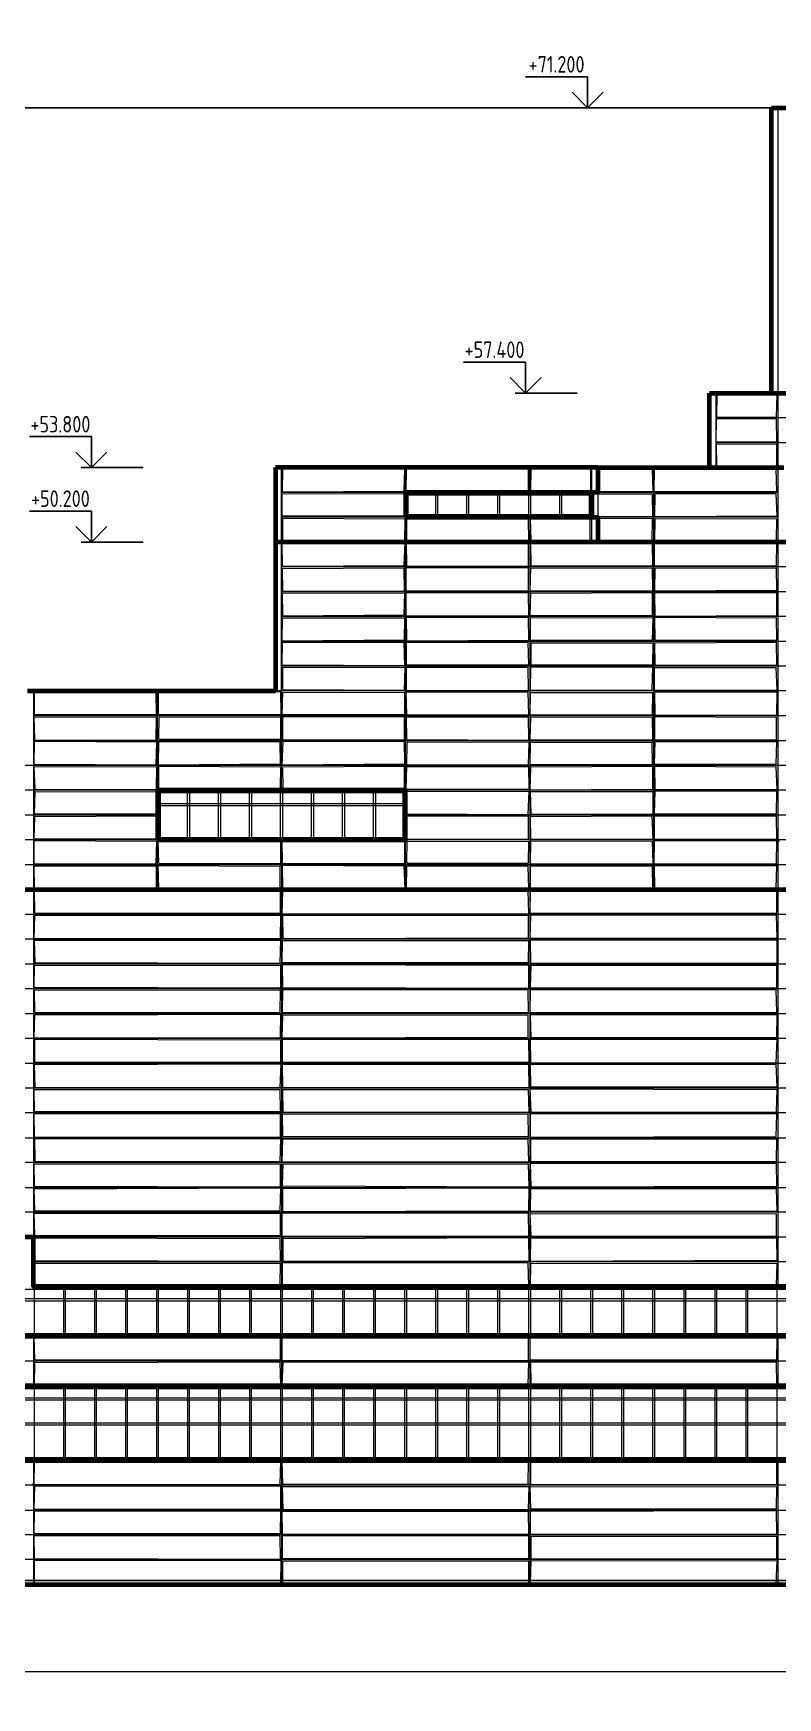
# Model space of a CAD drawing. Extents: x -50000 to 1632000, y -47600 to 308800.
# Drawn here: x 909986 to 946000, y -5675 to 74800 of the extents above; entities that cross this region are included whole.
import ezdxf
from ezdxf.enums import TextEntityAlignment as Align

# ---------------------------------------------------------------- set-up
doc = ezdxf.new("R2010")
doc.units = 0
doc.header["$MEASUREMENT"] = 0
doc.layers.get('Defpoints').update_dxf_attribs({"color": 6})
doc.layers.add('2', color=7, linetype='Continuous')
doc.styles.get("Standard").update_dxf_attribs({"font": 'isocpeur.ttf'})
doc.dimstyles.get("Standard").update_dxf_attribs({"dimscale": 200, "dimtxt": 2.5, "dimasz": 1.5, "dimexe": 1.5, "dimexo": 5, "dimgap": 1, "dimtad": 1, "dimtoh": 1, "dimdec": 0, "dimrnd": 10, "dimzin": 0, "dimtxsty": 'Standard', "dimblk": 'OBLIQUE', "dimcen": 1, "dimdle": 1.5, "dimclrd": 256, "dimclre": 256, "dimclrt": 256, "dimadec": 0, "dimazin": 0, "dimtfac": 1, "dimtdec": 0, "dimtix": 1, "dimtmove": 0, "dimatfit": 3, "dimldrblk": 'NONE', "dimfxl": 1, "dimtolj": 1, "dimtzin": 0, "dimlwd": 18, "dimlwe": 18, "dimarcsym": 1})

# ---------------------------------------------------------------- blocks, each defined once
blk = doc.blocks.new('_Oblique')
at = {"color": 0, "linetype": 'ByBlock', "lineweight": -2}
blk.add_line((-0.5, -0.5), (0.5, 0.5), dxfattribs=at)
blk = doc.blocks.new('*D19')
at = {"layer": '2', "linetype": 'Continuous', "lineweight": 18, "transparency": 16777216}
blk.add_line((837700, -4400), (1240300, -4400), dxfattribs=at)
at = {"layer": 'Defpoints', "color": 0, "linetype": 'Continuous', "transparency": 16777216}
for p in [(1240000, 220000), (838000, 0), (1240000, -4400)]:
    blk.add_point(p, dxfattribs=at)
at = {"layer": '2', "linetype": 'Continuous', "lineweight": 18, "transparency": 16777216, "xscale": 300, "yscale": 300, "zscale": 300, "rotation": 180}
blk.add_blockref('_Oblique', (838000, -4400), dxfattribs=at)
at = {"layer": '2', "linetype": 'Continuous', "lineweight": 18, "transparency": 16777216, "xscale": 300, "yscale": 300, "zscale": 300}
blk.add_blockref('_Oblique', (1240000, -4400), dxfattribs=at)
at = {"layer": '2', "linetype": 'Continuous', "lineweight": 18, "transparency": 16777216, "insert": (1039000, -3950), "char_height": 500, "attachment_point": 5}
blk.add_mtext('\\A1;402000', dxfattribs=at)
blk = doc.blocks.new('_None')

msp = doc.modelspace()

# ---------------------------------------------------------------- linework, layer by layer
at = {"layer": '2', "linetype": 'Continuous'}
for p, q in [((936800, 72700), (933800, 72700)), ((936800, 72700), (936800, 71200)), ((936800, 71200), (936050, 71950)), ((937550, 71950), (936800, 71200)), ((939300, 71200), (936300, 71200)), ((933800, 58900), (930800, 58900)), ((933800, 58900), (933800, 57400)), ((933800, 57400), (933050, 58150)), ((934550, 58150), (933800, 57400)), ((936300, 57400), (933300, 57400)), ((912800, 55300), (909800, 55300)), ((912800, 55300), (912800, 53800)), ((912800, 53800), (912050, 54550)), ((913550, 54550), (912800, 53800)), ((915300, 53800), (912300, 53800)), ((912800, 51700), (909800, 51700)), ((912800, 51700), (912800, 50200)), ((912800, 50200), (912050, 50950)), ((913550, 50950), (912800, 50200)), ((915300, 50200), (912300, 50200))]:
    msp.add_line(p, q, dxfattribs=at)
at = {"layer": '2', "linetype": 'Continuous', "lineweight": 70}
for p, q in [((945700, 71200), (999700, 71200)), ((945700, 57400), (945700, 71200)), ((942700, 57400), (964000, 57400)), ((942700, 53800), (942700, 57400)), ((921700, 53800), (921700, 50200)), ((937300, 53800), (921700, 53800)), ((937300, 53800), (946300, 53800)), ((921700, 50200), (921700, 43000)), ((999700, 50200), (921700, 50200))]:
    msp.add_line(p, q, dxfattribs=at)
at = {"layer": '2', "color": 8, "linetype": 'Continuous', "lineweight": 13}
for p, q in [((946000, 71200), (946000, 14200)), ((943000, 57400), (943000, 53800)), ((1000000, 56200), (943000, 56200)), ((999700, 55000), (943000, 55000)), ((922000, 38200), (922000, 53800)), ((928000, 33400), (928000, 53800)), ((934000, 52600), (934000, 53800)), ((937000, 52600), (937000, 53800)), ((940000, 33400), (940000, 53800)), ((937000, 52600), (922000, 52600)), ((946000, 52600), (937300, 52600)), ((937000, 51400), (922000, 51400)), ((934000, 51400), (934000, 14200)), ((937000, 50200), (937000, 51400)), ((946000, 51400), (937300, 51400)), ((1090000, 50200), (922000, 50200)), ((1114000, 49000), (922000, 49000)), ((1114000, 47800), (922000, 47800)), ((1114000, 46600), (922000, 46600)), ((952000, 45400), (922000, 45400)), ((1114000, 44200), (922000, 44200)), ((910000, 43000), (910000, 14200)), ((1126000, 43000), (910000, 43000)), ((916000, 33400), (916000, 43000)), ((1126000, 41800), (910000, 41800)), ((910000, 40600), (1126000, 40600)), ((1240000, 39400), (874000, 39400)), ((1240000, 38200), (838000, 38200)), ((916000, 37000), (838000, 37000)), ((1108000, 37000), (928000, 37000)), ((1240000, 35800), (838000, 35800)), ((922000, 35800), (922000, 14200)), ((1240000, 34600), (838000, 34600)), ((1240000, 33400), (838000, 33400)), ((1240000, 32200), (838000, 32200)), ((1240000, 31000), (838000, 31000)), ((1240000, 29800), (838000, 29800)), ((1240000, 28600), (838000, 28600)), ((838000, 27400), (1240000, 27400)), ((1240000, 26200), (838000, 26200)), ((838000, 25000), (1240000, 25000)), ((1240000, 23800), (838000, 23800)), ((1240000, 22600), (838000, 22600)), ((838000, 21400), (1240000, 21400)), ((1240000, 20200), (838000, 20200)), ((838000, 19000), (1240000, 19000)), ((1240000, 17800), (838000, 17800)), ((1240000, 16600), (838000, 16600)), ((958000, 15400), (910000, 15400)), ((910000, 14200), (958000, 14200)), ((1240000, 11800), (838000, 11800)), ((910000, 11800), (910000, 9400)), ((922000, 11800), (922000, 9400)), ((934000, 11800), (934000, 9400)), ((946000, 11800), (946000, 9400)), ((1240000, 10600), (838000, 10600)), ((838000, 9400), (1240000, 9400)), ((1240000, 5800), (838000, 5800)), ((910000, 5800), (910000, -200)), ((922000, 5800), (922000, -200)), ((934000, 5800), (934000, -200)), ((946000, 5800), (946000, -200)), ((1240000, 4600), (838000, 4600)), ((838000, 3400), (1240000, 3400)), ((1240000, 2200), (838000, 2200)), ((1240000, 1000), (838000, 1000)), ((838000, -200), (1240000, -200))]:
    msp.add_line(p, q, dxfattribs=at)
at = {"layer": '2', "color": 8, "linetype": 'Continuous', "lineweight": 9}
for p, q in [((943056.4, 56251.2), (943073.7, 57342.7)), ((943073.7, 57342.7), (945972.8, 57334.9)), ((945942.1, 56231.7), (945972.8, 57334.9)), ((943028.6, 55056.2), (943044.9, 56173.1)), ((943044.9, 56173.1), (945943.6, 56165.7)), ((943056.4, 56251.2), (945942.1, 56231.7)), ((945960, 55052), (945943.6, 56165.7)), ((943028.6, 55056.2), (945960, 55052)), ((943033.1, 54930.1), (945954.9, 54947.9)), ((943058.4, 53846.7), (943033.1, 54930.1)), ((945952.1, 53869.8), (945954.9, 54947.9)), ((922047, 52625.7), (922062.7, 53738.5)), ((922062.7, 53738.5), (927966, 53761)), ((927933.4, 52669.6), (927966, 53761)), ((928032.6, 52666.2), (928045.7, 53748.5)), ((928045.7, 53748.5), (933939, 53766.7)), ((933951.4, 52651.8), (933939, 53766.7)), ((934055.4, 52649.9), (934073.1, 53748.1)), ((934073.1, 53748.1), (936960.4, 53760.2)), ((936954, 52628.4), (936960.4, 53760.2)), ((937322.6, 53741), (939934.3, 53761.3)), ((939974.1, 52651.7), (939934.3, 53761.3)), ((940029.1, 52666.5), (940045.4, 53758.7)), ((940045.4, 53758.7), (945927.2, 53735.6)), ((943058.4, 53846.7), (945952.1, 53869.8)), ((945956, 52641.6), (945927.2, 53735.6)), ((922025.3, 52536.8), (927964.2, 52541.7)), ((922031.7, 51470.7), (922025.3, 52536.8)), ((922047, 52625.7), (927933.4, 52669.6)), ((927950.7, 51468), (927964.2, 52541.7)), ((928032.6, 52666.2), (933951.4, 52651.8)), ((934055.4, 52649.9), (936954, 52628.4)), ((937321, 52637.6), (939974.1, 52651.7)), ((937331.8, 52529.1), (939939, 52538.2)), ((939957.6, 51429.1), (939939, 52538.2)), ((940029.1, 52666.5), (945956, 52641.6)), ((940059.6, 51429), (940064.9, 52555.3)), ((940064.9, 52555.3), (945929.7, 52542)), ((945971.5, 51469.2), (945929.7, 52542)), ((922031.7, 51470.7), (927950.7, 51468)), ((922055.9, 50265.8), (922066, 51356.2)), ((922066, 51356.2), (927974, 51325)), ((927953, 50230.2), (927974, 51325)), ((928053.2, 50253), (928062.2, 51351.3)), ((928062.2, 51351.3), (933937.5, 51337.3)), ((933963.9, 50248), (933937.5, 51337.3)), ((934043.2, 51352), (936925.5, 51355.7)), ((934073.9, 50259.8), (934043.2, 51352)), ((936927.1, 50232.4), (936925.5, 51355.7)), ((937313.1, 51453.2), (939957.6, 51429.1)), ((937329.8, 51340), (939938.6, 51356.8)), ((939928.9, 50266.5), (939938.6, 51356.8)), ((940047.7, 50250.8), (940070.9, 51337.3)), ((940059.6, 51429), (945971.5, 51469.2)), ((940070.9, 51337.3), (945960.3, 51326.4)), ((945946.5, 50262.5), (945960.3, 51326.4)), ((922033.9, 50130.2), (927971.8, 50168.8)), ((922035.5, 49032.6), (922033.9, 50130.2)), ((922055.9, 50265.8), (927953, 50230.2)), ((927932.8, 49068.2), (927971.8, 50168.8)), ((928035, 50142.7), (933935.7, 50153.7)), ((928056.9, 49041.1), (928035, 50142.7)), ((928053.2, 50253), (933963.9, 50248)), ((933935.9, 49056.2), (933935.7, 50153.7)), ((934058.7, 50170.7), (939934.7, 50126.4)), ((934073.4, 49045.3), (934058.7, 50170.7)), ((934073.9, 50259.8), (936927.1, 50232.4)), ((937329.8, 50263.2), (939928.9, 50266.5)), ((939959.4, 49063.9), (939934.7, 50126.4)), ((940034.6, 49048.1), (940044, 50131.5)), ((940044, 50131.5), (945957.6, 50163.3)), ((940047.7, 50250.8), (945946.5, 50262.5)), ((945943.4, 49074.7), (945957.6, 50163.3)), ((922035.5, 49032.6), (927932.8, 49068.2)), ((922039.8, 48927.1), (927925.8, 48962.1)), ((922063.5, 47846.3), (922039.8, 48927.1)), ((927943.7, 47826.5), (927925.8, 48962.1)), ((928025.7, 48961.9), (933950.1, 48974.5)), ((928030.8, 47844.5), (928025.7, 48961.9)), ((928056.9, 49041.1), (933935.9, 49056.2)), ((933941, 47863.2), (933950.1, 48974.5)), ((934029.7, 47840.5), (934054, 48942)), ((934054, 48942), (939946.1, 48955.5)), ((934073.4, 49045.3), (939959.4, 49063.9)), ((939953.1, 47848.6), (939946.1, 48955.5)), ((940034.6, 49048.1), (945943.4, 49074.7)), ((940050.1, 47848.2), (940068.6, 48945.1)), ((940068.6, 48945.1), (945943.3, 48960.4)), ((945949.1, 47869.3), (945943.3, 48960.4)), ((922047.1, 47752), (927959.6, 47727.3)), ((922063.8, 46631.4), (922047.1, 47752)), ((922063.5, 47846.3), (927943.7, 47826.5)), ((927934, 46674.7), (927959.6, 47727.3)), ((928025.8, 47755.6), (933950.9, 47748.1)), ((928031.9, 46631.1), (928025.8, 47755.6)), ((928030.8, 47844.5), (933941, 47863.2)), ((933955.3, 46632.8), (933950.9, 47748.1)), ((934025.8, 46659), (934055, 47725.6)), ((934029.7, 47840.5), (939953.1, 47848.6)), ((934055, 47725.6), (939939.6, 47767.1)), ((939936.4, 46650.8), (939939.6, 47767.1)), ((940050.1, 47848.2), (945949.1, 47869.3)), ((940059.4, 47749.5), (945964.1, 47769.6)), ((940073.8, 46625.4), (940059.4, 47749.5)), ((945960.9, 46651.9), (945964.1, 47769.6)), ((922029.3, 45432.4), (922046.9, 46536.5)), ((922046.9, 46536.5), (927955.7, 46542)), ((922063.8, 46631.4), (927934, 46674.7)), ((927941.6, 45470.9), (927955.7, 46542)), ((928031.9, 46631.1), (933955.3, 46632.8)), ((928034.5, 46562.8), (933939.6, 46558.7)), ((928060.7, 45429), (928034.5, 46562.8)), ((933967.5, 45453), (933939.6, 46558.7)), ((934025.8, 46659), (939936.4, 46650.8)), ((934039.7, 46536.4), (939971, 46550.4)), ((934043.4, 45466.9), (934039.7, 46536.4)), ((939946.9, 45451.6), (939971, 46550.4)), ((940060.3, 46570.9), (945940, 46536.5)), ((940072.6, 45464.6), (940060.3, 46570.9)), ((940073.8, 46625.4), (945960.9, 46651.9)), ((945954.3, 45466.3), (945940, 46536.5)), ((922025.6, 44260.1), (922045.5, 45368.2)), ((922029.3, 45432.4), (927941.6, 45470.9)), ((922045.5, 45368.2), (927936, 45364.5)), ((927967.8, 44230.3), (927936, 45364.5)), ((928040.9, 44266.1), (928044.5, 45365.3)), ((928044.5, 45365.3), (933933.4, 45365.8)), ((928060.7, 45429), (933967.5, 45453)), ((933959.3, 44267.8), (933933.4, 45365.8)), ((934043.4, 45466.9), (939946.9, 45451.6)), ((934066.3, 45333.9), (939971.1, 45331.3)), ((934066.6, 44262.5), (934066.3, 45333.9)), ((939966.1, 44267.3), (939971.1, 45331.3)), ((940048, 45332.7), (945946.2, 45364.5)), ((940074.6, 44256.2), (940048, 45332.7)), ((940072.6, 45464.6), (945954.3, 45466.3)), ((945951.1, 44268), (945946.2, 45364.5)), ((928040.9, 44266.1), (933959.3, 44267.8)), ((934066.6, 44262.5), (939966.1, 44267.3)), ((940074.6, 44256.2), (945951.1, 44268)), ((922025.6, 44260.1), (927967.8, 44230.3)), ((922053.6, 43073.6), (922062.2, 44155)), ((922062.2, 44155), (927969.3, 44142.8)), ((927947, 43033.4), (927969.3, 44142.8)), ((928036.1, 44156.7), (933927.4, 44148.9)), ((928039.6, 43030.4), (928036.1, 44156.7)), ((933941.2, 43028.4), (933927.4, 44148.9)), ((934037.7, 43032.7), (934057.4, 44161.1)), ((934057.4, 44161.1), (939954.6, 44173.5)), ((939928.9, 43053.9), (939954.6, 44173.5)), ((940032.8, 44138.4), (945929.9, 44130)), ((940038.3, 43061.6), (940032.8, 44138.4)), ((945973.7, 43032.4), (945929.9, 44130)), ((910038.7, 42945.1), (915925.9, 42969.9)), ((910049.5, 41873.7), (910038.7, 42945.1)), ((915947.5, 41868.4), (915925.9, 42969.9)), ((916037.7, 42941.6), (921958.9, 42973.1)), ((916048.5, 41867.3), (916037.7, 42941.6)), ((921971.4, 41857.7), (921958.9, 42973.1)), ((922030.9, 41873.2), (922053.8, 42939.4)), ((922053.6, 43073.6), (927947, 43033.4)), ((922053.8, 42939.4), (927963.5, 42926)), ((927962.8, 41870.7), (927963.5, 42926)), ((928032.6, 42957.7), (933928.3, 42965.5)), ((928060, 41845.2), (928032.6, 42957.7)), ((928039.6, 43030.4), (933941.2, 43028.4)), ((933967, 41854.9), (933928.3, 42965.5)), ((934028.6, 41846.8), (934047.9, 42933)), ((934037.7, 43032.7), (939928.9, 43053.9)), ((934047.9, 42933), (939961.3, 42925.2)), ((939938.8, 41844.4), (939961.3, 42925.2)), ((940038.3, 43061.6), (945973.7, 43032.4)), ((940060.6, 42959.5), (945966.7, 42960.9)), ((940064, 41836.1), (940060.6, 42959.5)), ((945950.5, 41851.6), (945966.7, 42960.9)), ((910049.5, 41873.7), (915947.5, 41868.4)), ((916048.5, 41867.3), (921971.4, 41857.7)), ((922030.9, 41873.2), (927962.8, 41870.7)), ((928060, 41845.2), (933967, 41854.9)), ((940064, 41836.1), (945950.5, 41851.6)), ((910031.2, 41752.4), (915945.3, 41738.1)), ((910069, 40632.5), (910031.2, 41752.4)), ((915930.9, 40629.3), (915945.3, 41738.1)), ((916068.1, 40672.6), (916069.6, 41752.5)), ((916069.6, 41752.5), (921959.9, 41736.5)), ((921958.5, 40665.3), (921959.9, 41736.5)), ((922056.3, 41768.8), (927951.7, 41756.4)), ((922059.3, 40644.7), (922056.3, 41768.8)), ((927942.1, 40636.1), (927951.7, 41756.4)), ((928043.3, 41754.5), (933948, 41757.1)), ((928055.8, 40653.3), (928043.3, 41754.5)), ((933965.3, 40627), (933948, 41757.1)), ((934028.6, 41846.8), (939938.8, 41844.4)), ((934031.3, 40642.9), (934056.9, 41756.8)), ((934056.9, 41756.8), (939948.2, 41740.8)), ((939957.9, 40650.2), (939948.2, 41740.8)), ((940059.3, 40657.8), (940062.3, 41767.8)), ((940062.3, 41767.8), (945935.9, 41738.2)), ((945940.3, 40633.4), (945935.9, 41738.2)), ((910036.2, 39462.9), (910045.4, 40573.9)), ((910045.4, 40573.9), (915970.1, 40539.2)), ((910069, 40632.5), (915930.9, 40629.3)), ((915935.9, 39433.8), (915970.1, 40539.2)), ((916041.8, 39427.8), (916061.6, 40560.7)), ((916061.6, 40560.7), (921934.2, 40533.8)), ((916068.1, 40672.6), (921958.5, 40665.3)), ((921952.1, 39474.9), (921934.2, 40533.8)), ((922030.5, 39437.3), (922069.5, 40569.9)), ((922059.3, 40644.7), (927942.1, 40636.1)), ((922069.5, 40569.9), (927948.7, 40572.7)), ((927964.6, 39470.6), (927948.7, 40572.7)), ((928055.8, 40653.3), (933965.3, 40627)), ((928058.9, 39426.3), (928069.2, 40537.5)), ((928069.2, 40537.5), (933972, 40530.5)), ((933941.2, 39428.4), (933972, 40530.5)), ((934026.1, 39449.8), (934047, 40528.2)), ((934031.3, 40642.9), (939957.9, 40650.2)), ((934047, 40528.2), (939929.7, 40527.8)), ((940000, 40600), (939929.7, 40527.8)), ((939949.6, 39447), (939929.7, 40527.8)), ((940034.9, 39472.8), (940067, 40552.7)), ((940059.3, 40657.8), (945940.3, 40633.4)), ((940067, 40552.7), (945954.5, 40552.5)), ((945930.8, 39469.2), (945954.5, 40552.5)), ((910036.2, 39462.9), (915935.9, 39433.8)), ((916041.8, 39427.8), (921952.1, 39474.9)), ((922030.5, 39437.3), (927964.6, 39470.6)), ((934026.1, 39449.8), (939949.6, 39447)), ((940034.9, 39472.8), (945930.8, 39469.2)), ((910027.4, 39333), (915960.5, 39348.7)), ((910074.3, 38248.3), (910027.4, 39333)), ((915953.2, 38235.8), (915960.5, 39348.7)), ((916053.2, 39363), (921961.4, 39338.1)), ((916059.1, 38235.7), (916053.2, 39363)), ((921954, 38268.2), (921961.4, 39338.1)), ((922051.9, 39336), (927945.3, 39361.9)), ((922069.6, 38255.4), (922051.9, 39336)), ((927944.2, 38241.9), (927945.3, 39361.9)), ((928031.1, 38258.3), (928065.6, 39342.8)), ((928058.9, 39426.3), (933941.2, 39428.4)), ((928065.6, 39342.8), (933955.1, 39356)), ((933973.6, 38258.3), (933955.1, 39356)), ((934026.7, 38228.7), (934056.2, 39327.7)), ((934056.2, 39327.7), (939953.9, 39370.6)), ((939965, 38248.1), (939953.9, 39370.6)), ((940051.9, 39372), (945931.8, 39337.9)), ((940074.4, 38240), (940051.9, 39372)), ((945965, 38234.4), (945931.8, 39337.9)), ((910000, 38200), (910073.1, 38129.5)), ((910052.7, 37065.1), (910073.1, 38129.5)), ((910073.1, 38129.5), (915951.8, 38148.4)), ((910074.3, 38248.3), (915953.2, 38235.8)), ((915942, 37074), (915951.8, 38148.4)), ((916059.1, 38235.7), (921954, 38268.2)), ((922069.6, 38255.4), (927944.2, 38241.9)), ((928031.1, 38258.3), (933973.6, 38258.3)), ((928069, 38143.5), (933972.8, 38160.8)), ((928072.9, 37054), (928069, 38143.5)), ((933929.7, 37032.5), (933972.8, 38160.8)), ((934026.7, 38228.7), (939965, 38248.1)), ((934041.7, 38136.5), (939968.4, 38138.8)), ((934069.5, 37039.7), (934041.7, 38136.5)), ((939970.9, 37063.9), (939968.4, 38138.8)), ((940043.9, 37066.8), (940074.7, 38166.3)), ((940074.4, 38240), (945965, 38234.4)), ((940074.7, 38166.3), (945952.4, 38158.6)), ((945946.4, 37065.9), (945952.4, 38158.6)), ((910052.7, 37065.1), (915942, 37074)), ((928072.9, 37054), (933929.7, 37032.5)), ((934069.5, 37039.7), (939970.9, 37063.9)), ((940043.9, 37066.8), (945946.4, 37065.9)), ((910036.5, 35869.3), (910068.3, 36929.6)), ((910068.3, 36929.6), (915962, 36965.6)), ((915967.4, 35849.2), (915962, 36965.6)), ((928046.5, 35855), (928050.1, 36959.7)), ((928050.1, 36959.7), (933949.5, 36960.4)), ((933937.4, 35836.4), (933949.5, 36960.4)), ((934048, 36936.4), (939926.7, 36958.4)), ((934050.7, 35835), (934048, 36936.4)), ((939971.3, 35835.2), (939926.7, 36958.4)), ((940045.2, 35845.7), (940046.1, 36966.5)), ((940046.1, 36966.5), (945940.6, 36951.5)), ((945953.5, 35838.2), (945940.6, 36951.5)), ((910025.9, 35769.6), (915959.8, 35739.9)), ((910026.4, 34638.5), (910025.9, 35769.6)), ((910036.5, 35869.3), (915967.4, 35849.2)), ((915939.3, 34651.4), (915959.8, 35739.9)), ((916033.6, 35765.1), (921968.3, 35755.5)), ((916060.7, 34672.1), (916033.6, 35765.1)), ((921960.9, 34661.3), (921968.3, 35755.5)), ((922033.9, 35744.1), (927955.1, 35771)), ((922037.6, 34667.4), (922033.9, 35744.1)), ((927955, 34655.4), (927955.1, 35771)), ((928046.5, 35855), (933937.4, 35836.4)), ((928055.5, 34669.5), (928071.6, 35734.9)), ((928071.6, 35734.9), (933963.1, 35728.3)), ((933944.1, 34669.4), (933963.1, 35728.3)), ((934037.7, 34640.3), (934061, 35754.1)), ((934050.7, 35835), (939971.3, 35835.2)), ((934061, 35754.1), (939946.3, 35733.3)), ((939972.5, 34637.1), (939946.3, 35733.3)), ((940027.9, 34648.7), (940035.6, 35755.1)), ((940035.6, 35755.1), (945954.2, 35766.8)), ((940045.2, 35845.7), (945953.5, 35838.2)), ((945932.7, 34654.1), (945954.2, 35766.8)), ((946000, 35800), (946068.2, 35725.2)), ((910026.4, 34638.5), (915939.3, 34651.4)), ((916060.7, 34672.1), (921960.9, 34661.3)), ((922037.6, 34667.4), (927955, 34655.4)), ((928055.5, 34669.5), (933944.1, 34669.4)), ((934037.7, 34640.3), (939972.5, 34637.1)), ((940027.9, 34648.7), (945932.7, 34654.1)), ((910030.8, 34541.7), (915946.2, 34552.6)), ((910042.4, 33465.1), (910030.8, 34541.7)), ((915942.9, 33442.6), (915946.2, 34552.6)), ((916027.6, 34557.6), (921926.4, 34528.6)), ((916067, 33440.9), (916027.6, 34557.6)), ((922000, 34600), (921926.4, 34528.6)), ((921929.7, 33473.4), (921926.4, 34528.6)), ((922043.1, 34572.1), (927926.3, 34544.3)), ((922052.4, 33428.8), (922043.1, 34572.1)), ((927974.5, 33439.6), (927926.3, 34544.3)), ((928041.6, 33441.3), (928057.2, 34549.7)), ((928057.2, 34549.7), (933928.3, 34551.6)), ((933957.7, 33439), (933928.3, 34551.6)), ((934034, 34544.6), (939943.9, 34544.1)), ((934043.8, 33469.9), (934034, 34544.6)), ((939958.8, 33467.1), (939943.9, 34544.1)), ((940033.3, 34541.3), (945962.1, 34558.4)), ((940058, 33429.3), (940033.3, 34541.3)), ((945925.9, 33451.6), (945962.1, 34558.4)), ((910042.4, 33465.1), (915942.9, 33442.6)), ((910049, 33342), (921952.2, 33325.8)), ((910057.7, 32267.9), (910049, 33342)), ((916067, 33440.9), (921929.7, 33473.4)), ((922000, 33400), (921929.7, 33473.4)), ((921942.4, 32256.8), (921952.2, 33325.8)), ((922031.3, 32226.6), (922053.4, 33331.9)), ((922052.4, 33428.8), (927974.5, 33439.6)), ((922053.4, 33331.9), (933926.2, 33341.7)), ((928041.6, 33441.3), (933957.7, 33439)), ((933964.8, 32243.8), (933926.2, 33341.7)), ((934031, 32255.5), (934034.2, 33372)), ((934034.2, 33372), (945959.7, 33345.8)), ((934043.8, 33469.9), (939958.8, 33467.1)), ((940058, 33429.3), (945925.9, 33451.6)), ((945959.7, 32271.3), (945959.7, 33345.8)), ((910057.7, 32267.9), (921942.4, 32256.8)), ((922031.3, 32226.6), (933964.8, 32243.8)), ((934031, 32255.5), (945959.7, 32271.3)), ((910026.8, 31035.2), (910069.3, 32155.1)), ((910069.3, 32155.1), (921961.8, 32140.4)), ((921952.7, 31043.6), (921961.8, 32140.4)), ((922057.6, 32139), (933944.6, 32159.8)), ((922070.7, 31025.9), (922057.6, 32139)), ((933949.2, 31069.8), (933944.6, 32159.8)), ((934026.1, 31051), (934057, 32171.8)), ((934057, 32171.8), (945946, 32161.6)), ((945974.2, 31072.9), (945946, 32161.6)), ((910026.8, 31035.2), (921952.7, 31043.6)), ((910038.7, 30947.2), (921963.5, 30951.4)), ((910070.4, 29873), (910038.7, 30947.2)), ((921926.3, 29837.7), (921963.5, 30951.4)), ((922031, 29871.3), (922047.7, 30933.8)), ((922047.7, 30933.8), (933956.1, 30929.8)), ((922070.7, 31025.9), (933949.2, 31069.8)), ((933942.6, 29874.5), (933956.1, 30929.8)), ((934026.1, 31051), (945974.2, 31072.9)), ((934034.9, 30962.7), (945972.6, 30968)), ((934050.2, 29832.7), (934034.9, 30962.7)), ((945970.6, 29861.7), (945972.6, 30968)), ((910000, 29800), (910070.4, 29873)), ((910070.4, 29873), (921926.3, 29837.7)), ((922031, 29871.3), (933942.6, 29874.5)), ((934050.2, 29832.7), (945970.6, 29861.7)), ((910036, 28673.5), (910049.3, 29731.7)), ((910049.3, 29731.7), (921954.5, 29747.9)), ((921969, 28655.4), (921954.5, 29747.9)), ((922045.8, 29772.4), (933960.9, 29741)), ((922059.9, 28661.7), (922045.8, 29772.4)), ((933965.2, 28633.6), (933960.9, 29741)), ((934037.1, 28640.2), (934073.8, 29739.1)), ((934073.8, 29739.1), (945961, 29748.4)), ((945960.1, 28660.2), (945961, 29748.4)), ((910036, 28673.5), (921969, 28655.4)), ((910047.4, 28532.3), (921949.7, 28548.5)), ((910061.3, 27469.7), (910047.4, 28532.3)), ((921925.1, 27450.1), (921949.7, 28548.5)), ((922036.3, 27457.5), (922061, 28571)), ((922059.9, 28661.7), (933965.2, 28633.6)), ((922061, 28571), (933930, 28569.1)), ((933947, 27468.9), (933930, 28569.1)), ((934028.7, 27465.9), (934043.9, 28564.3)), ((934037.1, 28640.2), (945960.1, 28660.2)), ((934043.9, 28564.3), (945931.5, 28573.1)), ((945956.9, 27459.9), (945931.5, 28573.1)), ((910057.5, 27345.5), (921969.4, 27373.7)), ((910061.3, 27469.7), (921925.1, 27450.1)), ((921938.4, 26233.6), (921969.4, 27373.7)), ((922036.3, 27457.5), (933947, 27468.9)), ((934028.7, 27465.9), (945956.9, 27459.9)), ((910036.6, 26250), (910057.5, 27345.5)), ((922033.1, 26226.3), (922058.1, 27348.9)), ((922058.1, 27348.9), (933930, 27329.3)), ((933933, 26259.7), (933930, 27329.3)), ((934041.4, 27341.7), (945970.7, 27354.4)), ((934065.3, 26249.1), (934041.4, 27341.7)), ((945955.3, 26244.3), (945970.7, 27354.4)), ((910036.6, 26250), (921938.4, 26233.6)), ((910058.2, 25051), (910066.5, 26164.1)), ((910066.5, 26164.1), (921965.7, 26129.7)), ((921958.7, 25048), (921965.7, 26129.7)), ((922033.1, 26226.3), (933933, 26259.7)), ((922047.4, 26167.8), (933957, 26150)), ((922047.5, 25066.7), (922047.4, 26167.8)), ((933970.7, 25059.5), (933957, 26150)), ((934041.7, 26160), (945967.8, 26167.3)), ((934056.2, 25025.7), (934041.7, 26160)), ((934065.3, 26249.1), (945955.3, 26244.3)), ((945928.3, 25029.2), (945967.8, 26167.3)), ((910042.7, 24933.4), (921971.6, 24973)), ((910058.2, 25051), (921958.7, 25048)), ((921935, 23832), (921971.6, 24973)), ((922044.5, 24937.2), (933954.4, 24960.2)), ((922047.5, 25066.7), (933970.7, 25059.5)), ((933968.9, 23825.8), (933954.4, 24960.2)), ((934046.6, 24935.6), (945931, 24949.4)), ((934056.2, 25025.7), (945928.3, 25029.2)), ((945968.7, 23854.6), (945931, 24949.4)), ((910071.4, 23828.2), (910042.7, 24933.4)), ((922059.5, 23826.3), (922044.5, 24937.2)), ((934056.2, 23874.3), (934046.6, 24935.6)), ((910027.6, 23729.6), (921929.8, 23729.6)), ((910041.8, 22665.6), (910027.6, 23729.6)), ((910071.4, 23828.2), (921935, 23832)), ((921939.2, 22664), (921929.8, 23729.6)), ((922059.5, 23826.3), (933968.9, 23825.8)), ((922066, 23736.1), (933942.1, 23737.8)), ((922068.1, 22629.2), (922066, 23736.1)), ((933974.8, 22633.3), (933942.1, 23737.8)), ((934026.8, 23767.2), (945966.8, 23739.5)), ((934073, 22638.7), (934026.8, 23767.2)), ((934056.2, 23874.3), (945968.7, 23854.6)), ((945944.6, 22643.1), (945966.8, 23739.5)), ((910030.1, 22550), (921946.4, 22564.9)), ((910047.7, 21436.9), (910030.1, 22550)), ((910041.8, 22665.6), (921939.2, 22664)), ((921944.1, 21428), (921946.4, 22564.9)), ((922044.6, 22541.2), (933931.7, 22549.7)), ((922054.3, 21469.2), (922044.6, 22541.2)), ((922068.1, 22629.2), (933974.8, 22633.3)), ((933945.8, 21454.4), (933931.7, 22549.7)), ((934034.4, 21434.6), (934042.2, 22569.3)), ((934042.2, 22569.3), (945952.8, 22557.4)), ((934073, 22638.7), (945944.6, 22643.1)), ((945926.8, 21464.9), (945952.8, 22557.4)), ((910047.7, 21436.9), (921944.1, 21428)), ((910066.1, 21360.4), (921963.7, 21355.8)), ((910074.2, 20254.6), (910066.1, 21360.4)), ((921936.6, 20247.7), (921963.7, 21355.8)), ((922029.7, 20243.3), (922063.6, 21332.3)), ((922054.3, 21469.2), (933945.8, 21454.4)), ((922063.6, 21332.3), (933933.1, 21342)), ((933961.3, 20231.3), (933933.1, 21342)), ((934034.4, 21434.6), (945926.8, 21464.9)), ((934059.5, 21325.1), (945955.1, 21338.8)), ((934060.2, 20256.7), (934059.5, 21325.1)), ((945948.2, 20268), (945955.1, 21338.8)), ((910036.7, 20136.6), (921942.6, 20144.3)), ((910051.6, 19059.1), (910036.7, 20136.6)), ((910074.2, 20254.6), (921936.6, 20247.7)), ((921948.5, 19028.5), (921942.6, 20144.3)), ((922029.7, 20243.3), (933961.3, 20231.3)), ((922045, 19068.1), (922067.9, 20140.7)), ((922067.9, 20140.7), (933936.4, 20133.4)), ((933970.6, 19028.3), (933936.4, 20133.4)), ((934041, 20173.7), (945935.3, 20156.5)), ((934074.2, 19028.7), (934041, 20173.7)), ((934060.2, 20256.7), (945948.2, 20268)), ((945953.4, 19066), (945935.3, 20156.5)), ((910030.5, 18934.4), (921968.6, 18972.4)), ((910064, 17867), (910030.5, 18934.4)), ((910051.6, 19059.1), (921948.5, 19028.5)), ((921935.6, 17866.2), (921968.6, 18972.4)), ((922045, 19068.1), (933970.6, 19028.3)), ((922052.8, 17832.4), (922067.1, 18947.2)), ((922067.1, 18947.2), (933971.8, 18972.6)), ((933960.5, 17872.2), (933971.8, 18972.6)), ((934036, 17855.9), (934050.3, 18945.2)), ((934050.3, 18945.2), (945938.4, 18926.6)), ((934074.2, 19028.7), (945953.4, 19066)), ((945974.9, 17868.1), (945938.4, 18926.6)), ((910037.2, 17757.8), (921939.5, 17749.7)), ((910067.6, 16665.2), (910037.2, 17757.8)), ((910064, 17867), (921935.6, 17866.2)), ((921944.7, 16667.8), (921939.5, 17749.7)), ((922030.7, 16659.1), (922034.3, 17751.1)), ((922034.3, 17751.1), (933937.7, 17763.8)), ((922052.8, 17832.4), (933960.5, 17872.2)), ((933964.3, 16643.2), (933937.7, 17763.8)), ((934028.5, 17735.3), (945945.1, 17725.9)), ((934073.1, 16661.4), (934028.5, 17735.3)), ((934036, 17855.9), (945974.9, 17868.1)), ((945935.6, 16645.8), (945945.1, 17725.9)), ((910048.4, 15467), (910052.5, 16564.7)), ((910052.5, 16564.7), (921927.6, 16534.1)), ((910067.6, 16665.2), (921944.7, 16667.8)), ((921941.6, 15435.9), (921927.6, 16534.1)), ((922000, 16600), (922069.7, 16527.6)), ((922030.7, 16659.1), (933964.3, 16643.2)), ((922069.7, 16527.6), (933960.1, 16570.7)), ((922074.7, 15447.1), (922069.7, 16527.6)), ((933974.2, 15439.4), (933960.1, 16570.7)), ((934034.8, 15427.2), (934048.5, 16552.5)), ((934048.5, 16552.5), (945961.1, 16540.3)), ((934073.1, 16661.4), (945935.6, 16645.8)), ((945970.9, 15472.3), (945961.1, 16540.3)), ((910048.4, 15467), (921941.6, 15435.9)), ((910048.5, 14253.1), (910059, 15332.5)), ((910059, 15332.5), (921943.8, 15330.4)), ((921927.1, 14260.4), (921943.8, 15330.4)), ((922038.2, 14245.9), (922045.1, 15368)), ((922045.1, 15368), (933931.5, 15347.1)), ((922074.7, 15447.1), (933974.2, 15439.4)), ((933960.1, 14246.4), (933931.5, 15347.1)), ((934034.8, 15427.2), (945970.9, 15472.3)), ((934040.7, 14232.4), (934063.7, 15325.2)), ((934063.7, 15325.2), (945967.8, 15331)), ((945935, 14274.8), (945967.8, 15331)), ((910048.5, 14253.1), (921927.1, 14260.4)), ((922038.2, 14245.9), (933960.1, 14246.4)), ((934040.7, 14232.4), (945935, 14274.8)), ((910034.6, 11768.4), (921939.6, 11736.8)), ((910068.3, 10657.8), (910034.6, 11768.4)), ((921947.6, 10661.6), (921939.6, 11736.8)), ((922029.4, 10643.9), (922033.5, 11773.9)), ((922033.5, 11773.9), (933945.6, 11757.6)), ((933936, 10633.4), (933945.6, 11757.6)), ((934028.7, 11729.2), (945970, 11732.6)), ((934030.7, 10669.1), (934028.7, 11729.2)), ((945964.7, 10666.7), (945970, 11732.6)), ((910041.8, 9432.3), (910055.6, 10532.3)), ((910055.6, 10532.3), (921928, 10569.1)), ((910068.3, 10657.8), (921947.6, 10661.6)), ((921962.4, 9448.3), (921928, 10569.1)), ((922029.4, 10643.9), (933936, 10633.4)), ((922034, 9429.9), (922075, 10566.6)), ((922075, 10566.6), (933958.6, 10572.2)), ((933926.7, 9448.2), (933958.6, 10572.2)), ((934030.7, 10669.1), (945964.7, 10666.7)), ((934056.6, 10568.6), (945932.5, 10541.7)), ((934072.4, 9436), (934056.6, 10568.6)), ((945962.5, 9451.3), (945932.5, 10541.7)), ((910041.8, 9432.3), (921962.4, 9448.3)), ((922034, 9429.9), (933926.7, 9448.2)), ((934072.4, 9436), (945962.5, 9451.3)), ((910037.6, 4626), (910040, 5745.9)), ((910040, 5745.9), (921966.9, 5745.6)), ((921933.6, 4626.2), (921966.9, 5745.6)), ((922025.3, 5760.7), (933937.7, 5765.2)), ((922060.5, 4646.5), (922025.3, 5760.7)), ((933931.5, 4674), (933937.7, 5765.2)), ((934051.8, 4650.5), (934052.3, 5729.1)), ((934052.3, 5729.1), (945951.3, 5738.8)), ((945949, 4627.9), (945951.3, 5738.8)), ((910000, 4600), (909930.9, 4672.6)), ((910033.7, 3446.2), (910056.5, 4569.6)), ((910037.6, 4626), (921933.6, 4626.2)), ((910056.5, 4569.6), (921962.3, 4560.3)), ((921968.7, 3462.6), (921962.3, 4560.3)), ((922049.1, 4544.3), (933970, 4530.6)), ((922073.1, 3432.5), (922049.1, 4544.3)), ((922060.5, 4646.5), (933931.5, 4674)), ((934000, 4600), (933931.5, 4674)), ((933941.8, 3448), (933970, 4530.6)), ((934025.2, 4528.4), (945962.1, 4539.1)), ((934060.8, 3459.9), (934025.2, 4528.4)), ((934051.8, 4650.5), (945949, 4627.9)), ((945936.5, 3452.7), (945962.1, 4539.1)), ((910033.7, 3446.2), (921968.7, 3462.6)), ((910037.7, 2271.4), (910045.6, 3340.2)), ((910045.6, 3340.2), (921967, 3356.1)), ((921948.3, 2269.5), (921967, 3356.1)), ((922027.8, 3327.9), (933944.7, 3346.4)), ((922047.9, 2240.6), (922027.8, 3327.9)), ((922073.1, 3432.5), (933941.8, 3448)), ((933952, 2236.9), (933944.7, 3346.4)), ((934032.4, 2239.1), (934032.6, 3343.8)), ((934032.6, 3343.8), (945938.2, 3371.5)), ((934060.8, 3459.9), (945936.5, 3452.7)), ((945951.3, 2243.8), (945938.2, 3371.5)), ((910030.4, 2161.9), (921931.8, 2149.6)), ((910043.6, 1055.2), (910030.4, 2161.9)), ((910037.7, 2271.4), (921948.3, 2269.5)), ((921946.5, 1029.4), (921931.8, 2149.6)), ((922038.7, 1057.3), (922040.1, 2172.3)), ((922040.1, 2172.3), (933958, 2157.9)), ((922047.9, 2240.6), (933952, 2236.9)), ((933965.4, 1058.4), (933958, 2157.9)), ((934032.4, 2239.1), (945951.3, 2243.8)), ((934066.4, 2139.8), (945958.7, 2132.1)), ((934069.4, 1042.8), (934066.4, 2139.8)), ((945962.8, 1040.5), (945958.7, 2132.1)), ((910043.6, 1055.2), (921946.5, 1029.4)), ((910048.6, 973.3), (921973.1, 960)), ((910053, -137), (910048.6, 973.3)), ((921961.2, -158.2), (921973.1, 960)), ((922038.7, 1057.3), (933965.4, 1058.4)), ((922052.6, -141.2), (922057, 944.6)), ((922057, 944.6), (933952.8, 948.4)), ((933954.4, -146.9), (933952.8, 948.4)), ((934041.8, -136.8), (934068.3, 955.6)), ((934068.3, 955.6), (945969.5, 939)), ((934069.4, 1042.8), (945962.8, 1040.5)), ((945931, -173.9), (945969.5, 939)), ((910053, -137), (921961.2, -158.2)), ((922052.6, -141.2), (933954.4, -146.9)), ((934041.8, -136.8), (945931, -173.9))]:
    msp.add_line(p, q, dxfattribs=at)
at = {"layer": '2', "linetype": 'Continuous', "lineweight": 20}
for p, q in [((928120, 51520), (928120, 52480)), ((928120, 52480), (936880, 52480)), ((929450, 52480), (929450, 51520)), ((929550, 51520), (929550, 52480)), ((930950, 52480), (930950, 51520)), ((931050, 51520), (931050, 52480)), ((932450, 52480), (932450, 51520)), ((932550, 51520), (932550, 52480)), ((933950, 52480), (933950, 51520)), ((934050, 51520), (934050, 52480)), ((935450, 52480), (935450, 51520)), ((935550, 51520), (935550, 52480)), ((936880, 52480), (936880, 51520)), ((937300, 52600), (937300, 51400)), ((936880, 51520), (928120, 51520)), ((927880, 38080), (916120, 38080)), ((916120, 38080), (916120, 35920)), ((917450, 35920), (917450, 38080)), ((917550, 38080), (917550, 35920)), ((918950, 35920), (918950, 38080)), ((919050, 38080), (919050, 35920)), ((920450, 35920), (920450, 38080)), ((920550, 38080), (920550, 35920)), ((921950, 35920), (921950, 38080)), ((922050, 38080), (922050, 35920)), ((923450, 35920), (923450, 38080)), ((923550, 38080), (923550, 35920)), ((924950, 35920), (924950, 38080)), ((925050, 38080), (925050, 35920)), ((926450, 35920), (926450, 38080)), ((926550, 38080), (926550, 35920)), ((927880, 35920), (927880, 38080)), ((916120, 37560), (927880, 37560)), ((916120, 37460), (927880, 37460)), ((916120, 35920), (927880, 35920)), ((837970, 14080), (1233880, 14080)), ((910050, 11920), (910050, 14080)), ((911450, 14080), (911450, 11920)), ((911550, 11920), (911550, 14080)), ((912950, 14080), (912950, 11920)), ((913050, 11920), (913050, 14080)), ((914450, 14080), (914450, 11920)), ((914550, 11920), (914550, 14080)), ((915950, 14080), (915950, 11920)), ((916050, 11920), (916050, 14080)), ((917450, 14080), (917450, 11920)), ((917550, 11920), (917550, 14080)), ((918950, 14080), (918950, 11920)), ((919050, 11920), (919050, 14080)), ((920450, 14080), (920450, 11920)), ((920550, 11920), (920550, 14080)), ((921950, 14080), (921950, 11920)), ((922050, 11920), (922050, 14080)), ((923450, 14080), (923450, 11920)), ((923550, 11920), (923550, 14080)), ((924950, 14080), (924950, 11920)), ((925050, 11920), (925050, 14080)), ((926450, 14080), (926450, 11920)), ((926550, 11920), (926550, 14080)), ((927950, 14080), (927950, 11920)), ((928050, 11920), (928050, 14080)), ((929450, 14080), (929450, 11920)), ((929550, 11920), (929550, 14080)), ((930950, 14080), (930950, 11920)), ((931050, 11920), (931050, 14080)), ((932450, 14080), (932450, 11920)), ((932550, 11920), (932550, 14080)), ((933950, 14080), (933950, 11920)), ((934050, 11920), (934050, 14080)), ((935450, 14080), (935450, 11920)), ((935550, 11920), (935550, 14080)), ((936950, 14080), (936950, 11920)), ((937050, 11920), (937050, 14080)), ((938450, 14080), (938450, 11920)), ((938550, 11920), (938550, 14080)), ((939950, 14080), (939950, 11920)), ((940050, 11920), (940050, 14080)), ((941450, 14080), (941450, 11920)), ((941550, 11920), (941550, 14080)), ((942950, 14080), (942950, 11920)), ((943050, 11920), (943050, 14080)), ((944450, 14080), (944450, 11920)), ((944550, 11920), (944550, 14080)), ((945950, 14080), (945950, 11920)), ((837970, 13620), (1233880, 13620)), ((837970, 13520), (1233880, 13520)), ((1233880, 11920), (837970, 11920)), ((837970, 9280), (1233880, 9280)), ((910050, 5920), (910050, 9280)), ((911450, 9280), (911450, 5920)), ((911550, 5920), (911550, 9280)), ((912950, 9280), (912950, 5920)), ((913050, 5920), (913050, 9280)), ((914450, 9280), (914450, 5920)), ((914550, 5920), (914550, 9280)), ((915950, 9280), (915950, 5920)), ((916050, 5920), (916050, 9280)), ((917450, 9280), (917450, 5920)), ((917550, 5920), (917550, 9280)), ((918950, 9280), (918950, 5920)), ((919050, 5920), (919050, 9280)), ((920450, 9280), (920450, 5920)), ((920550, 5920), (920550, 9280)), ((921950, 9280), (921950, 5920)), ((922050, 5920), (922050, 9280)), ((923450, 9280), (923450, 5920)), ((923550, 5920), (923550, 9280)), ((924950, 9280), (924950, 5920)), ((925050, 5920), (925050, 9280)), ((926450, 9280), (926450, 5920)), ((926550, 5920), (926550, 9280)), ((927950, 9280), (927950, 5920)), ((928050, 5920), (928050, 9280)), ((929450, 9280), (929450, 5920)), ((929550, 5920), (929550, 9280)), ((930950, 9280), (930950, 5920)), ((931050, 5920), (931050, 9280)), ((932450, 9280), (932450, 5920)), ((932550, 5920), (932550, 9280)), ((933950, 9280), (933950, 5920)), ((934050, 5920), (934050, 9280)), ((935450, 9280), (935450, 5920)), ((935550, 5920), (935550, 9280)), ((936950, 9280), (936950, 5920)), ((937050, 5920), (937050, 9280)), ((938450, 9280), (938450, 5920)), ((938550, 5920), (938550, 9280)), ((939950, 9280), (939950, 5920)), ((940050, 5920), (940050, 9280)), ((941450, 9280), (941450, 5920)), ((941550, 5920), (941550, 9280)), ((942950, 9280), (942950, 5920)), ((943050, 5920), (943050, 9280)), ((944450, 9280), (944450, 5920)), ((944550, 5920), (944550, 9280)), ((945950, 9280), (945950, 5920)), ((837970, 8820), (1233880, 8820)), ((837970, 8720), (1233880, 8720)), ((837970, 7620), (1233880, 7620)), ((837970, 7520), (1233880, 7520)), ((1233880, 5920), (837970, 5920))]:
    msp.add_line(p, q, dxfattribs=at)
at = {"layer": '2', "linetype": 'Continuous', "lineweight": 100}
msp.add_line((826134, -200), (1254849.7, -200), dxfattribs=at)
at = {"layer": '2', "linetype": 'Continuous', "lineweight": 70}
for points in [[(937300, 53800), (937300, 52600), (937000, 52600), (937000, 51400), (937300, 51400), (937300, 50200)], [(909700, 43000), (921700, 43000)], [(837700, -200), (837700, 5800), (837850, 5800), (837850, 9400), (837700, 9400), (837700, 11800), (837850, 11800), (837850, 14200), (837700, 14200), (837700, 33400), (1240000, 33400), (1240000, -200)], [(837850, 11800), (1234000, 11800), (1234000, 14200), (1198000, 14200), (1198000, 16600), (1150000, 16600), (1150000, 14200), (1102000, 14200), (1102000, 16600), (1054000, 16600), (1054000, 14200), (1006000, 14200), (1006000, 16600), (958000, 16600), (958000, 14200), (910000, 14200), (910000, 16600), (862000, 16600), (862000, 14200), (837850, 14200)], [(837850, 5800), (1234000, 5800), (1234000, 9400), (837850, 9400)]]:
    msp.add_lwpolyline(points, dxfattribs=at)
for points in [[(928000, 51400), (937000, 51400), (937000, 52600), (928000, 52600)], [(916000, 35800), (928000, 35800), (928000, 38200), (916000, 38200)]]:
    msp.add_lwpolyline(points, close=True, dxfattribs=at)
at = {"layer": 'Defpoints'}
msp.add_line((1632000, 0), (-50000, 0), dxfattribs=at)
for points in [[(791000, 71200), (959200, 71200), (959200, 190000), (791000, 190000)], [(791000, -47600), (959200, -47600), (959200, 71200), (791000, 71200)]]:
    msp.add_lwpolyline(points, close=True, dxfattribs=at)

# ---------------------------------------------------------------- texts
at = {"layer": '2', "width": 0.8}
for s, p in [('+71.200', (935300, 73300)), ('+57.400', (932300, 59500)), ('+53.800', (911300, 55900)), ('+50.200', (911300, 52300))]:
    msp.add_text(s, height=800, dxfattribs=at).set_placement(p, align=Align.MIDDLE_CENTER)

# ---------------------------------------------------------------- dimensions: what is measured, and where the dimension line sits
at = {"layer": '2', "linetype": 'Continuous', "lineweight": 18}
dim = msp.add_linear_dim(base=(1240000, -4400), p1=(838000, 0), p2=(1240000, 220000), dimstyle='Standard', override={"dimse1": 1, "dimse2": 1, "dimsd1": 0, "dimsd2": 0}, dxfattribs=at)
dim.commit()
dim.dimension.update_dxf_attribs({"geometry": '*D19', "text_midpoint": (1039000, -3950)})

doc.saveas('drawing.dxf')
